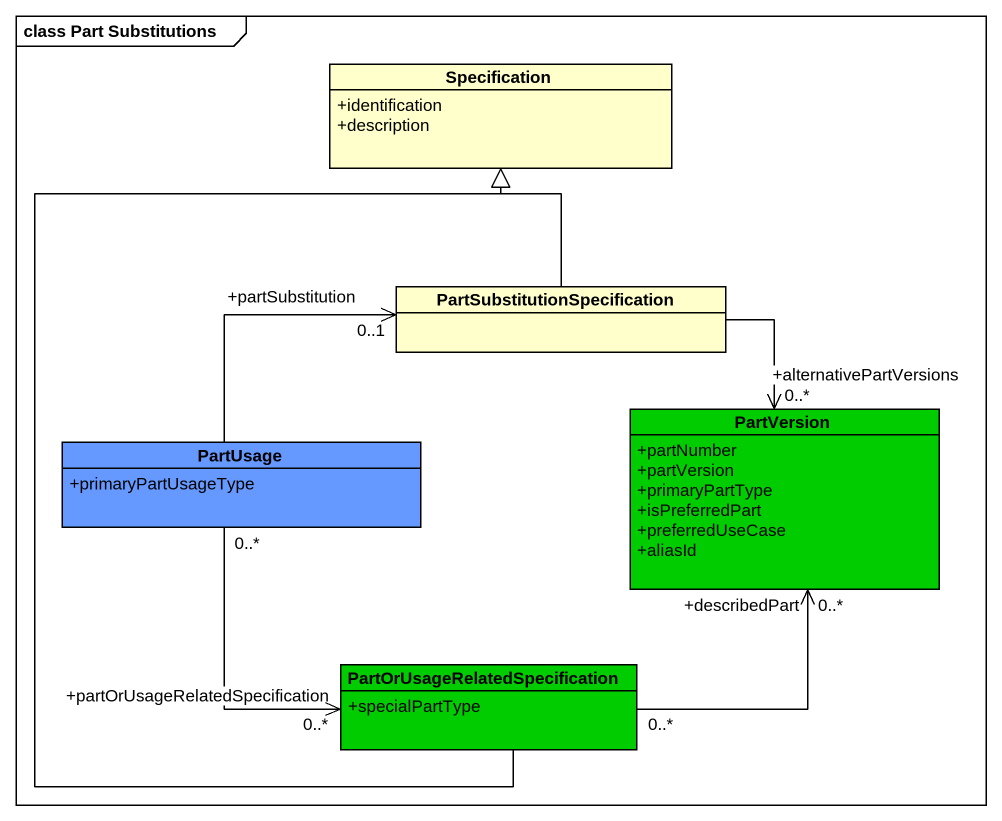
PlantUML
@startuml
mainframe class Part Substitutions
hide circle
hide empty members
skinparam classAttributeIconSize 0
class Specification {
  +identification
  +description
}
class "PartSubstitutionSpecification" as PartSubstitutionSpecificatio
class PartUsage #6699FF {
  +primaryPartUsageType
}
class PartVersion #00CC00 {
  +partNumber
  +partVersion
  +primaryPartType
  +isPreferredPart
  +preferredUseCase
  +aliasId
}
class "PartOrUsageRelatedSpecification" as PartOrUsageRelatedSpecificat #00CC00 {
  +specialPartType
}
PartSubstitutionSpecificatio -up-|> Specification
PartSubstitutionSpecificatio --> "0..*\n+alternativePartVersions" PartVersion
PartUsage -right-> "0..1\n+partSubstitution" PartSubstitutionSpecificatio
PartUsage "0..*" --> "+partOrUsageRelatedSpecification\n0..*" PartOrUsageRelatedSpecificat
PartOrUsageRelatedSpecificat -up-|> Specification
PartOrUsageRelatedSpecificat "0..*" -up-> "+describedPart\n0..*" PartVersion
@enduml
